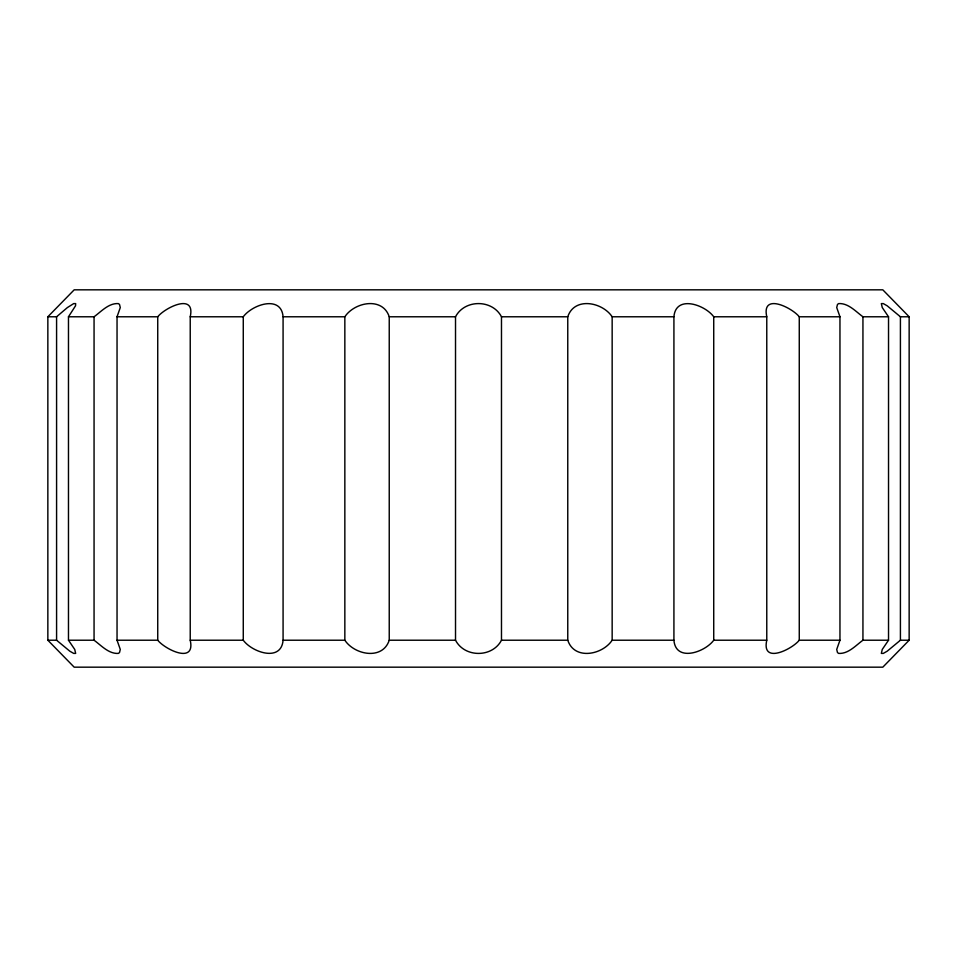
<?xml version="1.0" encoding="UTF-8"?>
<svg xmlns="http://www.w3.org/2000/svg" width="957" height="957" viewBox="0 0 957 957"><rect width="100%" height="100%" fill="white"/><g stroke="black" fill="none" stroke-linecap="round" stroke-linejoin="round"><path stroke-width="1.44" d="M117.041 640.221L157.738 640.221C164.795 649.205 195.695 664.756 190.228 640.221L190.228 316.779C195.695 292.244 164.795 307.795 157.738 316.779L117.041 316.779L117.041 640.221L120.283 649.432L119.517 652.554L118.345 653.404C108.715 654.038 101.239 645.437 94.061 640.221L68.473 640.221L68.473 316.779L75.531 305.797L75.663 303.596L73.701 303.596L67.397 307.568L56.583 316.779L47.85 316.779L47.85 640.221L74.191 667.173L882.809 667.173L909.15 640.221L909.15 316.779L882.809 289.827L74.191 289.827L47.85 316.779M839.959 316.779L799.262 316.779C792.205 307.795 761.305 292.244 766.772 316.779L766.772 640.221C761.305 664.756 792.205 649.205 799.262 640.221L839.959 640.221L839.959 316.779L836.717 307.568L837.483 304.446L838.655 303.596C848.285 302.962 855.761 311.563 862.939 316.779L888.527 316.779L888.527 640.221L882.27 649.432L881.337 653.404L883.299 653.404L887.175 651.203L900.417 640.221L909.15 640.221M190.228 316.779L243.269 316.779C252.014 304.745 281.238 294.529 283.081 316.779L283.081 640.221C281.238 662.471 252.014 652.255 243.269 640.221L190.228 640.221M766.772 640.221L713.731 640.221C704.986 652.255 675.762 662.471 673.919 640.221L673.919 316.779C675.762 294.529 704.986 304.745 713.731 316.779L766.772 316.779M117.041 316.779L120.283 307.568L119.517 304.446L118.345 303.596C108.715 302.962 101.239 311.563 94.061 316.779L68.473 316.779M839.959 640.221L836.717 649.432L837.483 652.554L838.655 653.404C848.285 654.038 855.761 645.437 862.939 640.221L888.527 640.221M389.236 640.221C382.597 660.486 354.58 654.923 344.843 640.221L344.843 316.779C354.58 302.077 382.597 296.514 389.236 316.779L389.236 640.221L455.52 640.221C464.683 657.806 492.317 657.806 501.48 640.221L501.48 316.779C492.317 299.194 464.683 299.194 455.52 316.779L455.52 640.221M567.764 316.779C574.403 296.514 602.42 302.077 612.157 316.779L612.157 640.221C602.42 654.923 574.403 660.486 567.764 640.221L567.764 316.779L501.48 316.779M283.081 316.779L344.843 316.779M389.236 316.779L455.52 316.779M612.157 316.779L673.919 316.779M888.527 316.779L882.27 307.568L881.337 303.596L883.299 303.596L887.175 305.797L900.417 316.779L909.15 316.779M47.85 640.221L56.583 640.221L69.825 651.203L73.701 653.404L75.663 653.404L74.73 649.432L68.473 640.221M283.081 640.221L344.843 640.221M501.48 640.221L567.764 640.221M612.157 640.221L673.919 640.221M900.417 316.779L900.417 640.221M862.939 316.779L862.939 640.221M799.262 316.779L799.262 640.221M713.731 316.779L713.731 640.221M243.269 316.779L243.269 640.221M157.738 316.779L157.738 640.221M94.061 316.779L94.061 640.221M56.583 316.779L56.583 640.221"/></g></svg>
